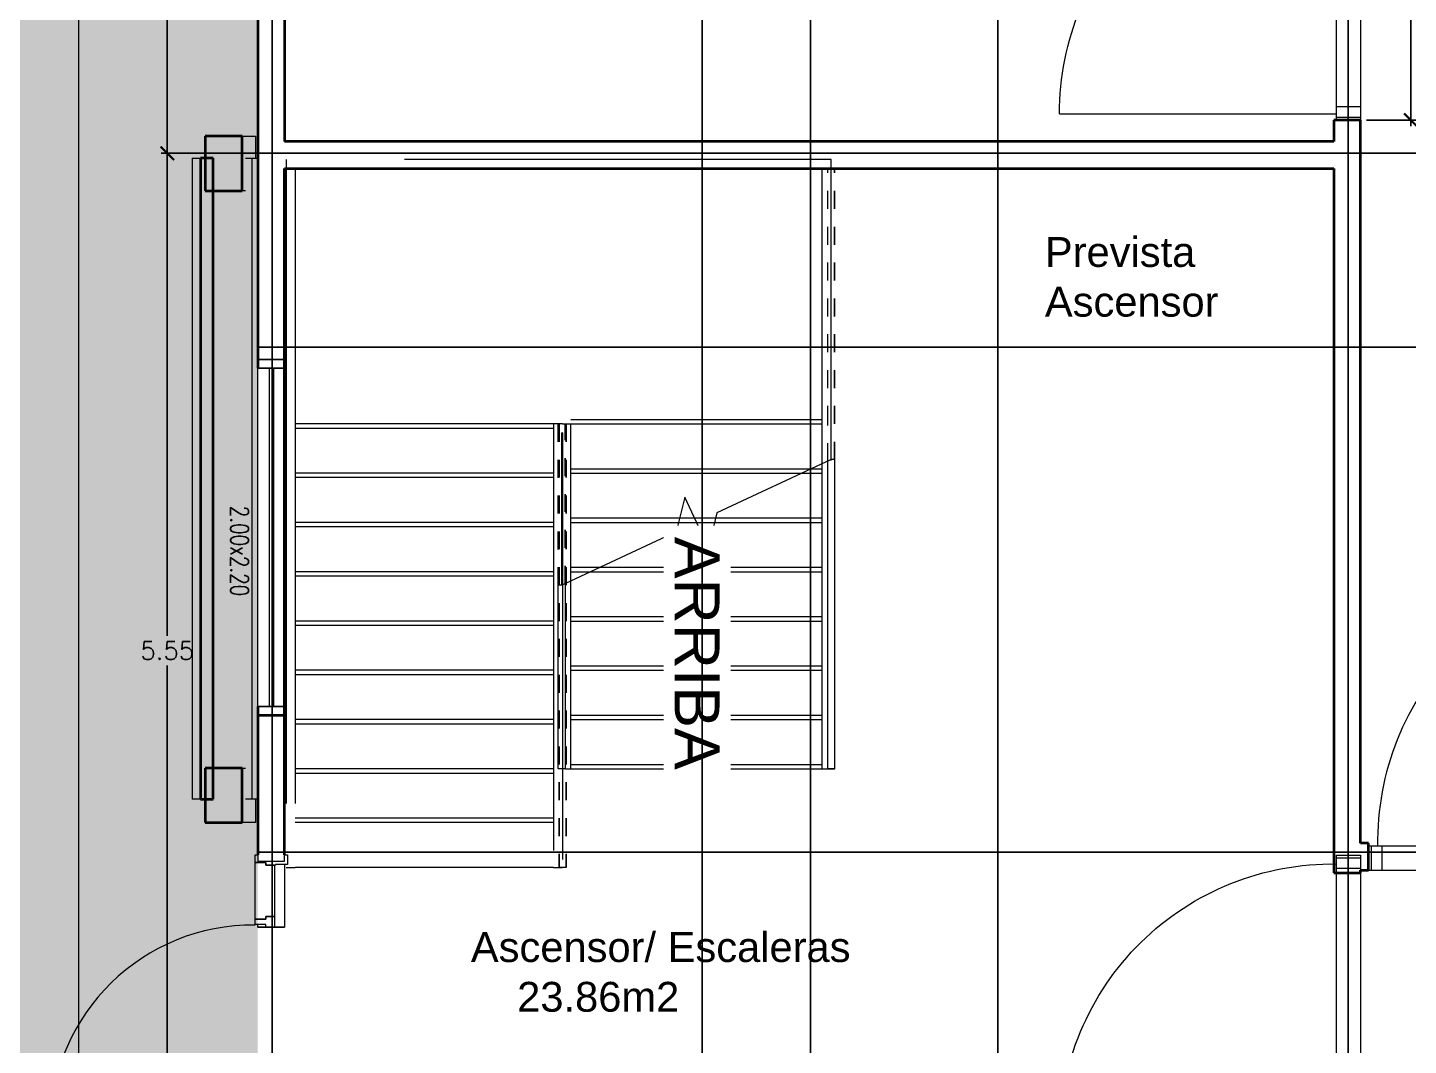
# Model space of a CAD drawing. Header units: inches. Extents: x -6 to 158, y 10 to 161.
# Drawn here: x 23.77 to 31.48, y 95.47 to 101.14 of the extents above; entities that cross this region are included whole.
import ezdxf

# ---------------------------------------------------------------- set-up
doc = ezdxf.new("R2010")
doc.units = ezdxf.units.IN
doc.header["$MEASUREMENT"] = 0
doc.linetypes.add('IMPORT-AI-Linetype-8', pattern=[7811.371918, 4882.107551, -976.421456, 976.421456, -976.421456])
doc.linetypes.add('Overhead', pattern=[3.96875, 2.38125, -1.5875])
for name, color, linetype in [('6', 6, 'Continuous'), ('FM-A-OP_1-102RP$0$A-TEXT-NT-002', 2, 'Continuous'), ('HATCH ACERA QUIRIBI', 33, 'FENCELINE1'), ('HATCH ZONA VERDE QUIRIBI', 119, 'FENCELINE1'), ('ZUCA-EJES', 251, 'Continuous')]:
    doc.layers.add(name, color=color, linetype=linetype)
for name, color, linetype, lineweight in [('A-COLS', 3, 'Continuous', 9), ('A-DETL-GENF', 92, 'Continuous', 9), ('A-DOOR', 2, 'Continuous', 9), ('A-FLOR', 5, 'Continuous', 9), ('A-FLOR-HRAL', 11, 'Continuous', 9), ('A-FLOR-HRAL-MBND', 5, 'Overhead', 9), ('A-GLAZ-CURT', 2, 'Continuous', 9), ('A-GLAZ-CWMG', 2, 'Continuous', 9), ('A-WALL', 5, 'Continuous', 9), ('S-STRS', 31, 'Continuous', 9), ('S-STRS-ANNO', 31, 'Continuous', 9), ('S-STRS-IDEN', 31, 'Continuous', 9), ('S-STRS-MBND', 31, 'Overhead', 9)]:
    doc.layers.add(name, color=color, linetype=linetype, lineweight=lineweight)
doc.layers.add('Sector terreno natural', color=7, linetype='Continuous', lineweight=13, true_color=0xa28c7c)
doc.styles.add('Arial', font='arial.ttf', dxfattribs={"height": 250})
doc.styles.add('DETALLES$0$DETALLES$0$TEXTO GENERAL', font='romans.shx')
doc.styles.add('FM-A-OP_1-102RP$0$2mm(50)', font='simplex.shx', dxfattribs={"width": 0.75, "height": 0.1})
doc.styles.get("Standard").update_dxf_attribs({"font": 'arial.ttf'})
doc.linetypes.add('FENCELINE1', pattern='A,0.25,-0.1,[133,ltypeshp.shx,S=0.1,R=0,X=-0.1,Y=0],-0.1,1', length=1.45)
doc.dimstyles.new('DISTRIBUCIÓN$0$PLANTA ARQUITECTONICA$0$STANDARD', dxfattribs={"dimscale": 0, "dimtxt": 0.1, "dimasz": 0.075, "dimexe": 0.0333, "dimexo": 0.0333, "dimgap": 0.0333, "dimtad": 0, "dimtih": 1, "dimtoh": 1, "dimzin": 0, "dimdsep": 46, "dimtxsty": 'DETALLES$0$DETALLES$0$TEXTO GENERAL', "dimblk": 'DISTRIBUCIÓN$0$PLANTA ARQUITECTONICA$0$_ARCHTICK', "dimcen": 0.0333, "dimdle": 0.0333, "dimclrd": 124, "dimclre": 124, "dimclrt": 1, "dimaunit": 1, "dimadec": 0, "dimazin": 0, "dimtfac": 1, "dimtix": 1, "dimtmove": 2, "dimatfit": 3, "dimfxl": 2, "dimtolj": 1, "dimtzin": 0, "dimarcsym": 0})

# ---------------------------------------------------------------- blocks, each defined once
blk = doc.blocks.new('Doors_Door-sets_JELD-WEN_Interior_HP_FS51_Steel_Frame_SidePanel_Single_1_0 - 1510 x 2087 mm - M12 x M21 _ M3 SPL-357333-Level 1')
at = {"layer": 'A-DETL-GENF', "color": 1}
for p, q in [((-790, 90), (-736, 90)), ((-790, 75), (-790, 90)), ((-736, 90), (-736, 23.5)), ((716, 90), (770, 90)), ((716, 23.5), (716, 90)), ((770, 90), (770, 75)), ((-755, 75), (-790, 75)), ((-755, -75), (-755, 75)), ((-736, 23.5), (-733, 23.5)), ((-733, 23.5), (-733, -29.5)), ((-733, 17.5), (-446.9, 17.5)), ((-733, -29.5), (-733, 17.5)), ((-446.9, 17.5), (-446.9, -29.5)), ((-446.9, 17.5), (-387.1, 17.5)), ((-446.9, -29.5), (-446.9, 17.5)), ((-387.1, 17.5), (-387.1, -29.5)), ((713, 23.5), (716, 23.5)), ((713, -29.5), (713, 23.5)), ((755, 75), (755, -75)), ((770, 75), (755, 75)), ((-790, -75), (-755, -75)), ((-790, -90), (-790, -75)), ((-748, -29.5), (-733, -29.5)), ((-748, -90), (-748, -29.5)), ((-748, -29.5), (-748, -90)), ((-733, -29.5), (-748, -29.5)), ((-446.9, -29.5), (-432, -29.5)), ((-432, -29.5), (-446.9, -29.5)), ((-432, -29.5), (-432, -90)), ((-432, -90), (-432, -29.5)), ((-402, -29.5), (-402, -90)), ((-387.1, -29.5), (-402, -29.5)), ((728, -29.5), (713, -29.5)), ((719.9, -1233.1), (719.9, -75)), ((728, -90), (728, -29.5)), ((755, -75), (770, -75)), ((770, -75), (770, -90)), ((-748, -90), (-790, -90)), ((-432, -90), (-748, -90)), ((-402, -90), (-432, -90)), ((770, -90), (728, -90))]:
    blk.add_line(p, q, dxfattribs=at)
blk.add_arc((732.2, -102.3), 1130.8, 179.37678, 269.37678, dxfattribs=at)
blk = doc.blocks.new('Barandilla - Standard - Embedded-1015354-Level 1')
at = {"layer": 'A-FLOR-HRAL'}
blk.add_line((19.05, 0), (-19.05, 0), dxfattribs=at)
blk = doc.blocks.new('Barandilla - Barandilla-930000-Level 1')
at = {"layer": 'A-FLOR-HRAL'}
for p, q in [((-5075.5, 2970.3), (-5075.5, 2950.1)), ((-5075.5, 2970.3), (-5075.5, 2950.1)), ((-3350, 2970.3), (-5075.5, 2970.3)), ((-5075.5, 2968.8), (-5075.5, 2950.1)), ((-5075.5, 2950.1), (-5067.1, 2932.2)), ((-5075.5, 2950.1), (-5066.4, 2930.7)), ((-5075.5, 2950.1), (-5066.4, 2930.7)), ((-3350, 2930.7), (-5066.4, 2930.7)), ((-3350, 2970.3), (-3350, 2930.7))]:
    blk.add_line(p, q, dxfattribs=at)
at = {"layer": 'A-FLOR-HRAL-MBND'}
for p, q in [((-6700, 2930.7), (-6700, 2970.3)), ((-5275, 2970.3), (-6700, 2970.3)), ((-6700, 2932.2), (-6700, 2968.8)), ((-5275, 2968.8), (-6700, 2968.8)), ((-5275, 2932.2), (-6700, 2932.2)), ((-5275, 2930.7), (-6700, 2930.7)), ((-5075.5, 2970.3), (-5275, 2970.3)), ((-5075.5, 2968.8), (-5275, 2968.8)), ((-5067.1, 2932.2), (-5275, 2932.2)), ((-5066.4, 2930.7), (-5275, 2930.7))]:
    blk.add_line(p, q, dxfattribs=at)
at = {"rotation": 270}
blk.add_blockref('Barandilla - Standard - Embedded-1015354-Level 1', (-3350, 2950.5), dxfattribs=at)
blk = doc.blocks.new('Barandilla - Barandilla-930004-Level 1')
at = {"layer": 'A-FLOR-HRAL'}
for p, q in [((-4383.7, 1466.6), (-4374.6, 1447.1)), ((-4383.7, 1466.6), (-4374.6, 1447.1)), ((-3350, 1466.6), (-4383.7, 1466.6)), ((-3350, 1466.6), (-3350, 1426.9)), ((-4374.6, 1447.1), (-4374.6, 1426.9)), ((-4374.6, 1447.1), (-4374.6, 1426.9)), ((-3350, 1426.9), (-4374.6, 1426.9))]:
    blk.add_line(p, q, dxfattribs=at)
at = {"layer": 'A-FLOR-HRAL-MBND'}
for p, q in [((-5275, 1470.3), (-2800, 1470.3)), ((-5275, 1468.8), (-2800, 1468.8)), ((-4383.7, 1466.6), (-5275, 1466.6)), ((-4383.3, 1465), (-5275, 1465)), ((-2800, 1470.3), (-2800, 1430.7)), ((-2800, 1468.8), (-2800, 1432.2)), ((-5275, 1432.2), (-2800, 1432.2)), ((-5275, 1430.7), (-2800, 1430.7)), ((-4374.9, 1428.4), (-5275, 1428.4)), ((-4374.6, 1426.9), (-5275, 1426.9))]:
    blk.add_line(p, q, dxfattribs=at)
at = {"extrusion": (0, 0, -1), "zscale": -1, "rotation": 90}
blk.add_blockref('Barandilla - Standard - Embedded-1015354-Level 1', (3350, 1446.7), dxfattribs=at)
blk = doc.blocks.new('Pilares 8 - Pilares 8-1579033-Level 1')
at = {"layer": 'A-COLS', "color": 1}
for p, q in [((-6880.1, -263.4), (-6758.5, -263.4)), ((-6880.1, -337.6), (-6880.1, -263.4)), ((-6758.5, -282.8), (-6758.5, -249.9)), ((-6758.5, -282.8), (-3181.5, -282.8)), ((-6758.5, -317.9), (-6758.5, -282.8)), ((-3181.5, -249.9), (-3181.5, -282.8)), ((-3181.5, -263.4), (-3050.1, -263.4)), ((-3181.5, -282.8), (-3181.5, -317.9)), ((-3050.1, -263.4), (-3050.1, -337.6)), ((-6575.9, -317.9), (-6575.9, -337.6)), ((-3354.3, -337.6), (-3354.3, -317.9)), ((-6758.5, -615.9), (-6758.5, -569.1)), ((-6758.5, -615.9), (-3181.5, -615.9)), ((-3181.5, -569.1), (-3181.5, -615.9))]:
    blk.add_line(p, q, dxfattribs=at)
at = {"layer": 'A-COLS', "color": 1, "lineweight": 35}
for p, q in [((-6575.9, -337.6), (-6880.1, -337.6)), ((-6880.1, -337.6), (-6880.1, -543)), ((-6575.9, -543), (-6575.9, -337.6)), ((-3050.1, -337.6), (-3354.3, -337.6)), ((-3354.3, -337.6), (-3354.3, -543)), ((-3050.1, -543), (-3050.1, -337.6)), ((-3181.5, -498.5), (-6758.5, -498.5)), ((-6758.5, -498.5), (-6758.5, -569.1)), ((-3181.5, -569.1), (-3181.5, -498.5)), ((-6880.1, -543), (-6575.9, -543)), ((-6758.5, -569.1), (-3181.5, -569.1)), ((-3354.3, -543), (-3050.1, -543))]:
    blk.add_line(p, q, dxfattribs=at)
blk = doc.blocks.new('DISTRIBUCIÓN$0$PLANTA ARQUITECTONICA$0$_ARCHTICK')
at = {"color": 0, "linetype": 'ByBlock', "const_width": 0.15}
blk.add_lwpolyline([(-0.5, -0.5), (0.5, 0.5)], dxfattribs=at)
blk = doc.blocks.new('*D984')
at = {"layer": 'Defpoints', "color": 0, "transparency": 16777216}
for p in [(31.2107, 102.2383), (31.2107, 100.6283), (31.491, 100.6283)]:
    blk.add_point(p, dxfattribs=at)
at = {"layer": 'Sector terreno natural', "color": 124, "lineweight": -2, "transparency": 16777216}
for p, q in [((31.491, 102.2716), (31.491, 101.5166)), ((31.244, 102.2383), (31.5243, 102.2383)), ((31.491, 100.595), (31.491, 101.35)), ((31.244, 100.6283), (31.5243, 100.6283))]:
    blk.add_line(p, q, dxfattribs=at)
at = {"layer": 'Sector terreno natural', "color": 124, "lineweight": -2, "transparency": 16777216, "xscale": 0.075, "yscale": 0.075, "zscale": 0.075}
for p, rotation in [((31.491, 102.2383), 90), ((31.491, 100.6283), 270)]:
    blk.add_blockref('DISTRIBUCIÓN$0$PLANTA ARQUITECTONICA$0$_ARCHTICK', p, dxfattribs=dict(at, rotation=rotation))
at = {"layer": 'Sector terreno natural', "color": 1, "transparency": 16777216, "insert": (31.491, 101.4333), "char_height": 0.1, "attachment_point": 5, "style": 'DETALLES$0$DETALLES$0$TEXTO GENERAL'}
blk.add_mtext('\\A1;1.61', dxfattribs=at)
blk = doc.blocks.new('*D1026')
at = {"layer": 'Defpoints', "color": 0, "transparency": 16777216}
for p in [(25.1368, 107.5117), (24.5514, 100.4431), (25.1368, 100.4431)]:
    blk.add_point(p, dxfattribs=at)
at = {"layer": 'Sector terreno natural', "color": 124, "lineweight": -2, "transparency": 16777216}
for p, q in [((25.1035, 107.5117), (24.5181, 107.5117)), ((24.5514, 107.545), (24.5514, 104.0607)), ((24.5514, 100.4098), (24.5514, 103.8941)), ((25.1035, 100.4431), (24.5181, 100.4431))]:
    blk.add_line(p, q, dxfattribs=at)
at = {"layer": 'Sector terreno natural', "color": 124, "lineweight": -2, "transparency": 16777216, "xscale": 0.075, "yscale": 0.075, "zscale": 0.075}
for p, rotation in [((24.5514, 107.5117), 90), ((24.5514, 100.4431), 270)]:
    blk.add_blockref('DISTRIBUCIÓN$0$PLANTA ARQUITECTONICA$0$_ARCHTICK', p, dxfattribs=dict(at, rotation=rotation))
at = {"layer": 'Sector terreno natural', "color": 1, "transparency": 16777216, "insert": (24.5514, 103.9774), "char_height": 0.1, "attachment_point": 5, "style": 'DETALLES$0$DETALLES$0$TEXTO GENERAL'}
blk.add_mtext('\\A1;7.07', dxfattribs=at)
blk = doc.blocks.new('*D1027')
at = {"layer": 'Defpoints', "color": 0, "transparency": 16777216}
for p in [(25.2118, 100.4431), (24.5514, 94.893), (25.2118, 94.893)]:
    blk.add_point(p, dxfattribs=at)
at = {"layer": 'Sector terreno natural', "color": 124, "lineweight": -2, "transparency": 16777216}
for p, q in [((25.1785, 100.4431), (24.5181, 100.4431)), ((24.5514, 100.4764), (24.5514, 97.7513)), ((24.5514, 94.8597), (24.5514, 97.5847)), ((25.1785, 94.893), (24.5181, 94.893))]:
    blk.add_line(p, q, dxfattribs=at)
at = {"layer": 'Sector terreno natural', "color": 124, "lineweight": -2, "transparency": 16777216, "xscale": 0.075, "yscale": 0.075, "zscale": 0.075}
for p, rotation in [((24.5514, 100.4431), 90), ((24.5514, 94.893), 270)]:
    blk.add_blockref('DISTRIBUCIÓN$0$PLANTA ARQUITECTONICA$0$_ARCHTICK', p, dxfattribs=dict(at, rotation=rotation))
at = {"layer": 'Sector terreno natural', "color": 1, "transparency": 16777216, "insert": (24.5514, 97.668), "char_height": 0.1, "attachment_point": 5, "style": 'DETALLES$0$DETALLES$0$TEXTO GENERAL'}
blk.add_mtext('\\A1;5.55', dxfattribs=at)
blk = doc.blocks.new('Doors_Door-sets_JELD-WEN_Interior_HP_FS12_FCore_Single_1_0 - 1090 x 2090 mm - M11 x M21-367303-Level 1')
at = {"layer": 'A-DETL-GENF', "color": 1}
for p, q in [((530.8, 1142.8), (530.8, 75)), ((-503, 75), (-545, 75)), ((-545, 75), (-545, -17)), ((515, 75), (-515, 75)), ((-503, -17), (-503, 75)), ((503, 75), (503, -17)), ((545, 75), (503, 75)), ((545, -17), (545, 75)), ((-545, -17), (-503, -17)), ((-515, -17), (515, -17)), ((503, -17), (545, -17))]:
    blk.add_line(p, q, dxfattribs=at)
blk.add_arc((530.3, 91.5), 1051.3, 89.9728, 180.8993, dxfattribs=at)
at = {"layer": 'A-DOOR', "color": 1, "lineweight": 18}
for p, q in [((-545, 75), (-555, 75)), ((-555, 75), (-555, -17)), ((555, 75), (545, 75)), ((555, -17), (555, 75)), ((-555, -17), (-545, -17)), ((545, -17), (555, -17))]:
    blk.add_line(p, q, dxfattribs=at)
blk = doc.blocks.new('System Panel - Glazed-1623269-Level 1')
at = {"layer": 'A-GLAZ-CURT', "color": 160, "lineweight": 18}
for p, q in [((943.7, 49.5), (-943.7, 49.5)), ((-943.7, 49.5), (-943.7, 24.5)), ((-943.7, 24.5), (943.7, 24.5)), ((943.7, 24.5), (943.7, 49.5))]:
    blk.add_line(p, q, dxfattribs=at)
blk = doc.blocks.new('Rectangular Mullion - 50 x 150mm-1623241-Level 1')
at = {"layer": 'A-GLAZ-CWMG'}
blk.add_line((4145.1, -99.9), (2257.6, -99.9), dxfattribs=at)
blk = doc.blocks.new('Rectangular Mullion - 50 x 150mm-1612002-Level 1')
at = {"layer": 'A-GLAZ-CWMG', "lineweight": 25}
for p, q in [((-50, 75), (0, 75)), ((-50, -75), (-50, 75)), ((0, 75), (0, -75)), ((0, -75), (-50, -75))]:
    blk.add_line(p, q, dxfattribs=at)

msp = doc.modelspace()

# ---------------------------------------------------------------- hatches: boundary and pattern name
at = {"layer": 'HATCH ZONA VERDE QUIRIBI', "linetype": 'Continuous'}
h = msp.add_hatch(dxfattribs=at)
h.set_pattern_fill('GRASS', color=112, scale=0.005, style=0)
h.set_pattern_definition([(90, (-2717.0635, -1543.11324), (-0.0898025612, 0.0898025612), [0.0238125, -0.1557926224]), (45, (-2717.0635, -1543.11324), (-0.089802561, 0.089802561), [0.0238125, -0.1031875]), (135, (-2717.0635, -1543.11324), (-0.089802561, -0.089802561), [0.0238125, -0.1031875])])
h.paths.add_polyline_path([(26.2064, 71.3832), (26.2064, 70.762), (22.1064, 69.5798), (22.1064, 71.3832)])
h.paths.add_polyline_path([(38.3262, 110.6087), (38.7107, 110.6014), (38.7107, 110.8123), (38.3262, 110.8198)])
h.paths.add_polyline_path([(38.7107, 110.525), (38.3262, 110.5323), (38.3262, 107.5769), (38.7107, 107.5769)])
h.paths.add_polyline_path([(40.3882, 110.4932), (39.3109, 110.5136), (39.3109, 107.5769), (40.3882, 107.5769)])
h.paths.add_polyline_path([(39.3109, 110.5901), (40.3882, 110.5697), (40.3882, 110.7796), (39.3109, 110.8006)])
h.paths.add_polyline_path([(40.9885, 110.5583), (41.3719, 110.551), (41.3718, 110.7604), (40.9885, 110.7679)])
h.paths.add_polyline_path([(41.3719, 110.4746), (40.9885, 110.4818), (40.9885, 107.5769), (41.373, 107.5769)])
h.paths.add_polyline_path([(32.07, 77.5194), (32.07, 77.3194), (30.1271, 77.3194), (30.1271, 77.5194)])
h.paths.add_polyline_path([(32.9993, 78.3832), (28.0564, 78.3832), (28.0564, 73.0832), (31.3842, 74.0428)])
h.paths.add_polyline_path([(35.2114, 77.5194), (36.3227, 77.5194), (36.3227, 77.3194), (35.2114, 77.3194)])
h.paths.add_polyline_path([(35.8736, 77.3194), (35.8736, 77.1694), (35.6099, 77.1694), (35.6099, 77.3194)])
h.paths.add_polyline_path([(41.9719, 110.5396), (42.6141, 110.5275), (42.6126, 110.4511), (41.9719, 110.4632), (41.9732, 107.5769), (46.9607, 107.5769), (46.9607, 104.5668), (42.4607, 104.5668), (42.4607, 102.5769), (45.9909, 102.5769), (43.8762, 87.8832), (40.9607, 87.8832), (40.9607, 78.3832), (34.9993, 78.3832), (32.9993, 73.0085), (28.0564, 71.5832), (28.0564, 71.2434), (34.5042, 73.1026), (43.6755, 77.9906), (46.5332, 92.9123), (48.6066, 110.4694), (42.4606, 110.5892), (42.4606, 110.7392), (41.9718, 110.7487)])
h.paths.add_polyline_path([(28.9249, 111.0016), (28.9249, 108.5769), (37.4607, 108.5769), (37.4607, 107.5769), (37.7259, 107.5769), (37.7259, 110.8214), (38.2456, 110.8214), (37.4607, 110.8367), (37.4607, 110.6866), (31.0607, 110.8113), (31.0607, 110.9614), (25.0564, 111.0784), (25.0564, 110.9284), (21.4479, 110.9987), (22.0564, 97.4514), (22.0564, 79.3832), (22.7747, 79.3832), (22.6557, 79.4325), (22.6223, 79.5132), (22.6223, 80.2701), (22.7364, 80.3174), (23.9933, 80.3174), (24.0564, 80.1649), (24.0564, 108.5769), (27.3411, 108.5769), (27.3411, 111.0208), (27.9414, 111.0208), (27.9414, 108.5769), (28.3257, 108.5769), (28.3257, 111.0016)])
h.paths.add_polyline_path([(27.3411, 110.742), (27.3411, 110.8184), (25.2279, 110.8586), (25.2264, 110.7822)])
h.paths.add_polyline_path([(28.3257, 110.7232), (28.3257, 110.7997), (27.9414, 110.807), (27.9414, 110.7305)])
h.paths.add_polyline_path([(28.9249, 110.7883), (28.9249, 110.7118), (31.2126, 110.6683), (31.2141, 110.7447)])

# ---------------------------------------------------------------- linework, layer by layer
at = {"layer": '6', "color": 5}
msp.add_line((25.0564, 96.1253), (25.2064, 96.1253), dxfattribs=at)
at = {"layer": 'A-FLOR', "color": 1}
msp.add_line((24.0564, 108.5769), (24.0564, 79.3832), dxfattribs=at)
at = {"layer": 'A-FLOR'}
for p, q in [((25.2064, 96.4741), (25.2064, 96.1253)), ((25.0564, 96.1253), (25.0564, 96.1401))]:
    msp.add_line(p, q, dxfattribs=at)
at = {"layer": 'A-WALL', "lineweight": 35}
for p, q in [((25.0564, 107.5769), (25.0564, 99.2432)), ((25.2064, 107.5769), (25.2064, 100.5083)), ((31.2107, 100.6283), (31.0607, 100.6283)), ((31.0607, 100.6283), (31.0607, 100.5083)), ((31.2107, 96.5931), (31.2107, 100.6283)), ((31.0607, 100.5083), (25.2064, 100.5083)), ((25.2064, 100.3583), (31.0607, 100.3583)), ((31.0607, 100.3583), (31.0607, 96.4283)), ((25.0564, 97.3557), (25.0564, 96.5281)), ((25.2064, 97.3057), (25.0564, 97.3057)), ((31.2557, 96.5931), (31.2107, 96.5931)), ((31.2557, 96.4431), (31.2557, 96.5931)), ((31.0607, 96.4283), (31.2107, 96.4283)), ((31.2107, 96.4283), (31.2107, 96.4431)), ((31.2107, 96.4431), (31.2557, 96.4431))]:
    msp.add_line(p, q, dxfattribs=at)
at = {"layer": 'A-WALL', "color": 1, "lineweight": 35}
msp.add_line((25.2064, 96.5281), (25.2064, 100.3583), dxfattribs=at)
at = {"layer": 'S-STRS', "color": 1}
for p, q in [((28.2564, 98.7294), (28.2564, 98.7336)), ((28.0947, 98.6582), (28.2064, 98.6582)), ((28.2064, 98.6582), (28.2064, 98.7103)), ((28.2064, 98.3832), (28.2064, 98.6582)), ((27.4045, 98.3832), (27.5049, 98.3832)), ((27.6054, 98.3832), (28.2064, 98.3832)), ((28.2064, 98.1082), (28.2064, 98.3832)), ((26.9152, 98.1082), (28.2064, 98.1082)), ((28.2064, 97.8332), (28.2064, 98.1082)), ((26.8034, 97.8332), (26.8034, 98.0561)), ((26.8034, 97.5582), (26.8034, 97.8332)), ((26.8034, 97.8332), (28.2064, 97.8332)), ((28.2064, 97.5582), (28.2064, 97.8332)), ((26.8034, 97.2832), (26.8034, 97.5582)), ((26.8034, 97.5582), (28.2064, 97.5582)), ((28.2064, 97.2832), (28.2064, 97.5582)), ((26.8034, 97.0082), (26.8034, 97.2832)), ((26.8034, 97.2832), (28.2064, 97.2832)), ((28.2064, 97.0082), (28.2064, 97.2832)), ((26.7729, 97.0082), (26.8034, 97.0082)), ((26.8034, 97.0082), (28.2064, 97.0082)), ((28.2064, 97.0082), (28.237, 97.0082))]:
    msp.add_line(p, q, dxfattribs=at)
at = {"layer": 'S-STRS', "color": 1, "linetype": 'Overhead'}
for p, q in [((28.1483, 98.6832), (28.2064, 98.6832)), ((27.4105, 98.4082), (27.4933, 98.4082)), ((27.6114, 98.4082), (28.2064, 98.4082)), ((26.9688, 98.1332), (28.2064, 98.1332)), ((26.8034, 97.8582), (28.2064, 97.8582)), ((26.8034, 97.5832), (28.2064, 97.5832)), ((26.8034, 97.3082), (28.2064, 97.3082)), ((26.8034, 97.0332), (28.2064, 97.0332))]:
    msp.add_line(p, q, dxfattribs=at)
at = {"layer": 'S-STRS-ANNO', "color": 1}
for p, q in [((27.5049, 98.0832), (27.3799, 97.9582)), ((27.5049, 97.8332), (27.5049, 98.0832)), ((27.5049, 98.0832), (27.6299, 97.9582)), ((27.5049, 97.5582), (27.5049, 97.8332)), ((27.5049, 97.2832), (27.5049, 97.5582)), ((27.5049, 97.0082), (27.5049, 97.2832))]:
    msp.add_line(p, q, dxfattribs=at)
at = {"layer": 'S-STRS-MBND', "color": 1}
for p, q in [((25.2155, 100.4082), (25.2155, 99.1959)), ((28.2564, 100.4082), (25.2155, 100.4082)), ((28.2564, 98.9455), (28.2564, 100.4082)), ((25.2655, 100.3582), (25.2655, 99.1959)), ((28.2064, 100.3582), (25.2655, 100.3582)), ((28.2064, 98.9455), (28.2064, 100.3582)), ((25.2155, 99.1959), (25.2155, 96.4582)), ((25.2655, 99.1959), (25.2655, 96.4582)), ((26.8034, 98.9582), (28.2064, 98.9582)), ((28.2064, 98.7103), (28.2064, 98.9455)), ((28.2564, 98.7336), (28.2564, 98.9455)), ((26.7064, 98.9332), (25.2655, 98.9332)), ((26.7064, 98.9082), (25.2655, 98.9082)), ((26.7564, 98.9332), (26.7064, 98.9332)), ((26.7064, 98.9332), (26.7064, 96.4582)), ((26.7564, 98.8832), (26.7534, 98.8832)), ((26.7534, 98.0374), (26.7534, 98.8832)), ((26.7564, 98.9332), (26.8034, 98.9332)), ((26.7564, 98.8832), (26.7564, 96.4582)), ((26.8034, 98.8832), (26.8034, 98.9332)), ((26.8034, 98.9332), (28.2064, 98.9332)), ((26.8034, 98.8832), (26.8034, 98.9332)), ((26.8034, 98.0561), (26.8034, 98.8832)), ((26.7064, 98.6582), (25.2655, 98.6582)), ((26.8034, 98.6832), (28.1483, 98.6832)), ((26.8034, 98.6582), (28.0947, 98.6582)), ((26.7064, 98.6332), (25.2655, 98.6332)), ((26.8034, 98.4082), (27.4105, 98.4082)), ((27.4933, 98.4082), (27.6114, 98.4082)), ((26.7064, 98.3832), (25.2655, 98.3832)), ((26.7064, 98.3582), (25.2655, 98.3582)), ((26.8034, 98.3832), (27.4045, 98.3832)), ((27.5049, 98.3832), (27.6054, 98.3832)), ((26.7064, 98.1082), (25.2655, 98.1082)), ((26.8034, 98.1332), (26.9688, 98.1332)), ((26.8034, 98.1082), (26.9152, 98.1082)), ((26.7064, 98.0832), (25.2655, 98.0832)), ((26.7064, 97.8332), (25.2655, 97.8332)), ((26.7064, 97.8082), (25.2655, 97.8082)), ((26.7064, 97.5582), (25.2655, 97.5582)), ((26.7064, 97.5332), (25.2655, 97.5332)), ((26.7064, 97.2832), (25.2655, 97.2832)), ((26.7064, 97.2582), (25.2655, 97.2582)), ((26.7064, 97.0082), (25.2655, 97.0082)), ((26.7064, 96.9832), (25.2655, 96.9832)), ((26.7064, 96.7332), (25.2655, 96.7332)), ((26.7064, 96.7082), (25.2655, 96.7082)), ((25.2155, 96.4582), (25.2655, 96.4582)), ((26.7064, 96.4582), (25.2655, 96.4582)), ((26.7064, 96.4582), (26.7564, 96.4582))]:
    msp.add_line(p, q, dxfattribs=at)
at = {"layer": 'S-STRS-MBND', "color": 1, "linetype": 'Continuous'}
for p, q in [((28.2564, 98.7336), (27.6182, 98.436)), ((27.4389, 98.5248), (27.3916, 98.3304)), ((27.571, 98.2416), (27.4389, 98.5248)), ((27.6182, 98.436), (27.571, 98.2416)), ((27.3916, 98.3304), (26.7729, 98.0418))]:
    msp.add_line(p, q, dxfattribs=at)
at = {"layer": 'ZUCA-EJES', "color": 253, "linetype": 'IMPORT-AI-Linetype-8', "ltscale": 0.01}
for p, q in [((25.1368, 113.1211), (25.1368, 76.4303)), ((28.141, 76.4303), (28.141, 113.0964)), ((29.1868, 113.0964), (29.1868, 76.4303)), ((31.141, 113.0964), (31.141, 76.4303)), ((50.3482, 100.4431), (25.0564, 100.4431)), ((50.3482, 99.3617), (25.0564, 99.3617)), ((50.3482, 96.5429), (25.0564, 96.5429))]:
    msp.add_line(p, q, dxfattribs=at)

# ---------------------------------------------------------------- block references
at = {"layer": 'A-COLS', "xscale": 0.000999999999999, "yscale": 0.000999999999999, "zscale": 0.000999999999999, "rotation": 270}
msp.add_blockref('Pilares 8 - Pilares 8-1579033-Level 1', (25.3063, 93.6582), dxfattribs=at)
at = {"layer": 'A-DOOR'}
for name, p, xscale, yscale, zscale, rotation in [('Doors_Door-sets_JELD-WEN_Interior_HP_FS12_FCore_Single_1_0 - 1090 x 2090 mm - M11 x M21-367303-Level 1', (31.186, 101.4325), -0.001449088265585657, 0.001449088265585657, 0.001449088265585657, 90), ('Doors_Door-sets_JELD-WEN_Interior_HP_FS51_Steel_Frame_SidePanel_Single_1_0 - 1510 x 2087 mm - M12 x M21 _ M3 SPL-357333-Level 1', (25.1314, 95.7381), 0.000999999999999, 0.000999999999999, 0.000999999999999, 270), ('Doors_Door-sets_JELD-WEN_Interior_HP_FS12_FCore_Single_1_0 - 1090 x 2090 mm - M11 x M21-367303-Level 1', (31.186, 95.7225), -0.001449088265585657, 0.001449088265585657, 0.001449088265585657, 90)]:
    msp.add_blockref(name, p, dxfattribs=dict(at, xscale=xscale, yscale=yscale, zscale=zscale, rotation=rotation))
at = {"layer": 'A-DOOR', "xscale": 0.001456669483423422, "yscale": 0.001456669483423422, "zscale": 0.001456669483423422}
msp.add_blockref('Doors_Door-sets_JELD-WEN_Interior_HP_FS12_FCore_Single_1_0 - 1090 x 2090 mm - M11 x M21-367303-Level 1', (32.0645, 96.4679), dxfattribs=at)
at = {"layer": 'A-FLOR-HRAL', "color": 1, "xscale": 0.000999999999999, "yscale": 0.000999999999999, "zscale": 0.000999999999999, "rotation": 270}
for name in ['Barandilla - Barandilla-930000-Level 1', 'Barandilla - Barandilla-930004-Level 1']:
    msp.add_blockref(name, (25.3063, 93.6582), dxfattribs=at)
at = {"layer": 'A-GLAZ-CURT', "xscale": 0.000999999999999, "yscale": 0.000999999999999, "zscale": 0.000999999999999, "rotation": 270}
msp.add_blockref('System Panel - Glazed-1623269-Level 1', (25.0959, 98.2995), dxfattribs=at)
at = {"layer": 'A-GLAZ-CWMG', "extrusion": (0, 0, -1), "xscale": 0.000999999999999, "yscale": 0.000999999999999, "zscale": 0.000999999999999, "rotation": 270}
for p in [(-25.1314, 99.2432), (-25.1314, 97.3057)]:
    msp.add_blockref('Rectangular Mullion - 50 x 150mm-1612002-Level 1', p, dxfattribs=at)
at = {"layer": 'A-GLAZ-CWMG', "xscale": 0.000999999999999, "yscale": 0.000999999999999, "zscale": 0.000999999999999, "rotation": 270}
for p in [(25.1563, 101.5008), (25.3063, 101.5008)]:
    msp.add_blockref('Rectangular Mullion - 50 x 150mm-1623241-Level 1', p, dxfattribs=at)

# ---------------------------------------------------------------- texts
at = {"layer": 'FM-A-OP_1-102RP$0$A-TEXT-NT-002', "color": 2, "insert": (24.9048, 97.9716), "char_height": 0.1, "attachment_point": 9, "rotation": 270, "style": 'FM-A-OP_1-102RP$0$2mm(50)'}
msp.add_mtext('2.00x2.20', dxfattribs=at)
at = {"layer": 'Sector terreno natural', "color": 2, "char_height": 0.166418, "attachment_point": 1}
for s, insert in [('{\\f@Arial Unicode MS|b0|i0|c0|p34;Prevista \\PAscensor}', (29.4491, 99.9755)), ('{\\f@Arial Unicode MS|b0|i0|c0|p34;Ascensor/ Escaleras \\P    23.86m2}', (26.2456, 96.097))]:
    msp.add_mtext_dynamic_manual_height_columns(s, width=11.731436, gutter_width=5, heights=[0], dxfattribs=dict(at, insert=insert))

# ---------------------------------------------------------------- dimensions: what is measured, and where the dimension line sits
at = {"layer": 'Sector terreno natural', "color": 2}
for p1, p2, distance, picture, middle in [((25.1368, 107.5117), (25.1368, 100.4431), -0.5854, '*D1026', (24.5514, 103.9774)), ((25.2118, 100.4431), (25.2118, 94.893), -0.6604, '*D1027', (24.5514, 97.668))]:
    dim = msp.add_aligned_dim(p1=p1, p2=p2, distance=distance, dimstyle='DISTRIBUCIÓN$0$PLANTA ARQUITECTONICA$0$STANDARD', override={"dimscale": 1}, dxfattribs=at)
    dim.commit()
    dim.dimension.update_dxf_attribs({"geometry": picture, "text_midpoint": middle})
dim = msp.add_linear_dim(base=(31.491, 100.6283), p1=(31.2107, 102.2383), p2=(31.2107, 100.6283), angle=270, dimstyle='DISTRIBUCIÓN$0$PLANTA ARQUITECTONICA$0$STANDARD', override={"dimscale": 1}, dxfattribs=at)
dim.commit()
dim.dimension.update_dxf_attribs({"geometry": '*D984', "text_midpoint": (31.491, 101.4333)})

# ---------------------------------------------------------------- next in the draw order: texts
at = {"layer": 'S-STRS-IDEN', "color": 1, "insert": (27.6333, 98.3032), "char_height": 0.25, "width": 1.553934, "attachment_point": 1, "rotation": 270, "line_spacing_factor": 0.941778, "style": 'Arial', "bg_fill": 3, "box_fill_scale": 1.25, "bg_fill_color": 256, "bg_fill_true_color": 13158600, "bg_fill_transparency": 0}
msp.add_mtext('ARRIBA', dxfattribs=at)

# ---------------------------------------------------------------- next in the draw order: hatches: boundary and pattern name
at = {"layer": 'HATCH ACERA QUIRIBI', "linetype": 'ByBlock'}
h = msp.add_hatch(dxfattribs=at)
h.set_pattern_fill('AR-SAND', color=33, scale=0.005)
h.set_pattern_definition([(37.5, (-2717.0635, -1543.11324), (-0.008000156, 0.244706619), [0, -0.19304, 0, -0.2159, 0, -0.206375]), (7.5, (-2717.0635, -1543.11324), (0.22476164, 0.35841255), [0, -0.10414, 0, -0.17399, 0, -0.066675]), (327.5, (-2717.2197, -1543.11324), (0.395496185, 0.000718592), [0, -0.0635, 0, -0.2286, 0, -0.29845]), (317.5, (-2717.2197, -1543.11324), (0.381778226, 0.11146466), [0, -0.03175, 0, -0.14986, 0, -0.17145])])
h.paths.add_polyline_path([(20.0346, 112.3765), (20.7064, 97.4211), (20.7064, 84.3621), (20.7064, 67.7191), (26.7389, 69.4585), (35.0142, 71.8447), (44.88, 77.1027), (47.8682, 92.7059), (50.122, 111.7901)])
h.paths.add_polyline_path([(21.2908, 111.1518), (21.9064, 97.448), (21.9064, 84.3621), (21.9064, 69.314), (26.4064, 70.6115), (34.5609, 72.9628), (43.8093, 77.8919), (46.6816, 92.8893), (48.775, 110.6162)], flags=16)
h = msp.add_hatch(dxfattribs=at)
h.set_pattern_fill('AR-SAND', color=33, scale=0.005)
h.set_pattern_definition([(37.5, (-2956.6152, -1549.60437), (-0.008000156, 0.244706619), [0, -0.19304, 0, -0.2159, 0, -0.206375]), (7.5, (-2956.6152, -1549.60437), (0.224761642, 0.35841255), [0, -0.10414, 0, -0.17399, 0, -0.066675]), (327.5, (-2956.7714, -1549.60437), (0.395496185, 0.000718592), [0, -0.0635, 0, -0.2286, 0, -0.29845]), (317.5, (-2956.7714, -1549.60437), (0.381778226, 0.11146466), [0, -0.03175, 0, -0.14986, 0, -0.17145])])
h.paths.add_polyline_path([(25.0564, 79.3832), (24.0564, 79.3832), (24.0564, 108.5769), (37.4607, 108.5769), (37.4607, 102.5769), (45.9909, 102.5769), (43.8762, 87.8832), (40.9607, 87.8832), (40.9607, 78.3832), (34.9993, 78.3832), (32.9993, 73.0085), (27.9064, 71.54), (27.9064, 71.044), (26.4064, 70.6115), (26.4064, 71.5832), (21.9064, 71.5832), (21.9064, 73.0832), (28.0564, 73.0832), (31.3842, 74.0428), (32.9993, 78.3832), (28.0564, 78.3832), (28.0564, 79.3832), (36.3107, 79.3832), (36.3107, 78.6582), (36.4607, 78.6582), (36.4607, 79.3832), (39.9607, 79.3832), (39.9607, 88.8832), (43.0098, 88.8832), (44.8367, 101.5769), (36.4607, 101.5769), (36.4607, 107.5769), (25.0564, 107.5769)])

# ---------------------------------------------------------------- next in the draw order: linework, layer by layer
at = {"layer": 'ZUCA-EJES', "color": 253, "linetype": 'IMPORT-AI-Linetype-8', "ltscale": 0.01}
msp.add_line((27.5368, 113.0964), (27.5368, 76.4303), dxfattribs=at)

doc.saveas('drawing.dxf')
